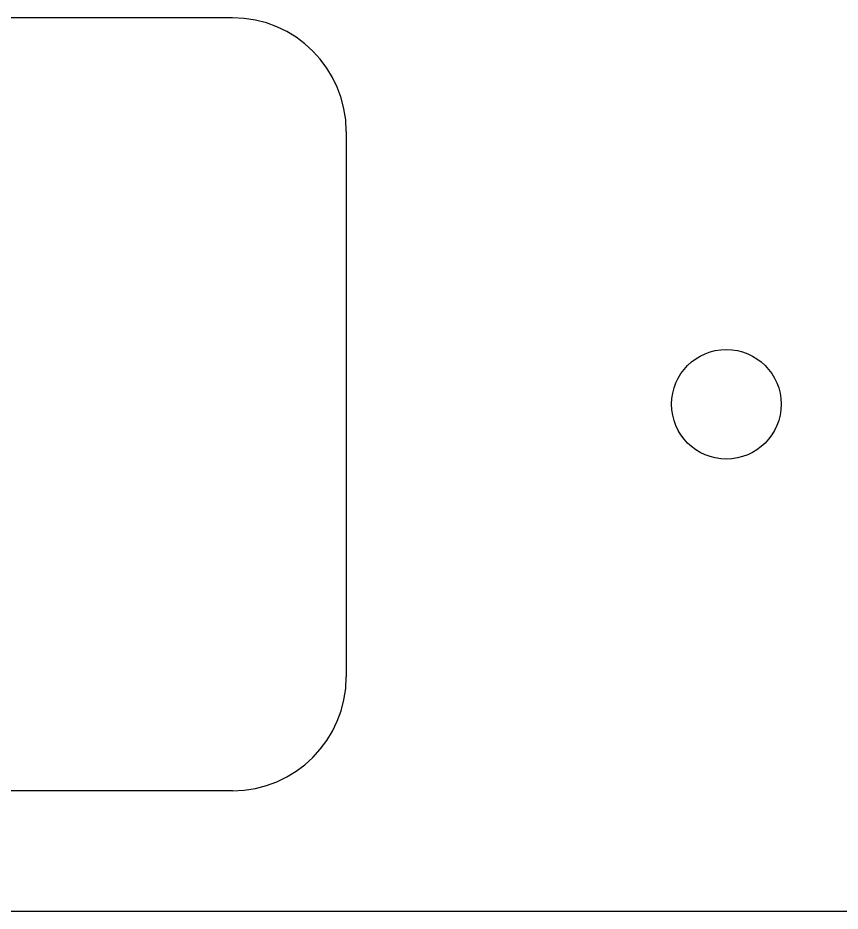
# Model space of a CAD drawing. Header units: millimetres. Extents: x -9 to 276, y -90 to 14.
# Drawn here: x 215.67 to 230.68, y -85.45 to -69.15 of the extents above; entities that cross this region are included whole.
import ezdxf

# ---------------------------------------------------------------- set-up
doc = ezdxf.new("R2010")
doc.units = ezdxf.units.MM
doc.layers.add('BLACK', color=7, linetype='CONTINUOUS')

msp = doc.modelspace()

# ---------------------------------------------------------------- linework, layer by layer
at = {"layer": 'BLACK', "linetype": 'Continuous'}
for p, q in [((219.58895, -69.15205), (209.038949, -69.15205)), ((221.66395, -71.22705), (221.66395, -81.17705)), ((219.58895, -83.25205), (209.03895, -83.25205)), ((215.184155, -85.450003), (215.967979, -85.45)), ((215.967979, -85.45), (216.17465, -85.45)), ((216.17465, -85.45), (216.385617, -85.45)), ((216.385617, -85.45), (216.492715, -85.45)), ((216.492715, -85.45), (216.682352, -85.45)), ((216.682352, -85.45), (216.899496, -85.45)), ((216.899496, -85.45), (217.11664, -85.45)), ((217.11664, -85.45), (217.551004, -85.45)), ((217.551004, -85.45), (217.985538, -85.45)), ((217.985538, -85.45), (219.288081, -85.45)), ((219.288081, -85.45), (220.156658, -85.45)), ((220.156658, -85.45), (221.89381, -85.45)), ((221.89381, -85.45), (223.630963, -85.45)), ((223.630963, -85.45), (225.368116, -85.45)), ((225.368116, -85.45), (227.105269, -85.45)), ((227.105269, -85.45), (230.579575, -85.45)), ((230.579575, -85.45), (234.05388, -85.45))]:
    msp.add_line(p, q, dxfattribs=at)
at = {"layer": 'BLACK'}
msp.add_circle((228.60145, -76.20205), 1, dxfattribs=at)
for centre, start, end in [((219.58895, -71.22705), 0, 90), ((219.58895, -81.17705), 270, 0)]:
    msp.add_arc(centre, 2.075, start, end, dxfattribs=at)

doc.saveas('drawing.dxf')
